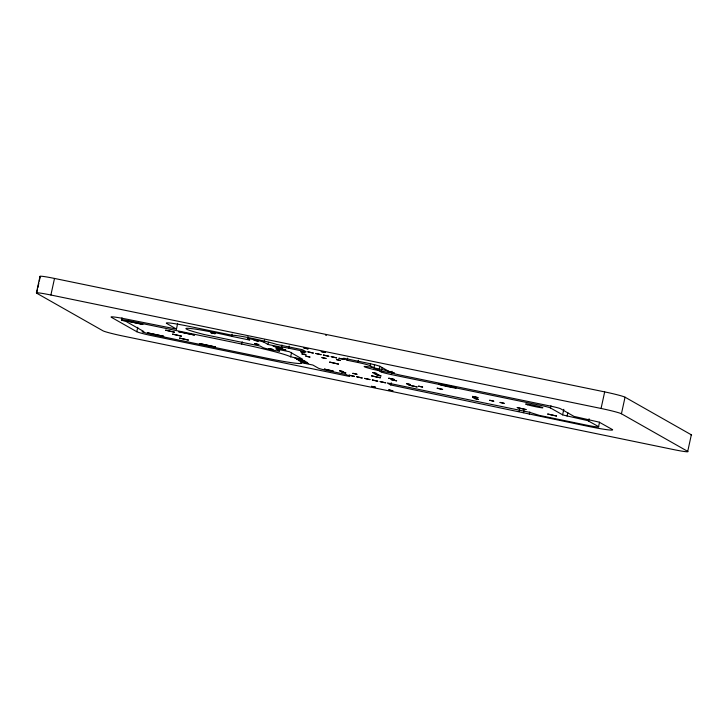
<?xml version="1.0" encoding="UTF-8"?>
<svg xmlns="http://www.w3.org/2000/svg" width="728" height="728" viewBox="0 0 728 728"><rect width="100%" height="100%" fill="white"/><g stroke="black" fill="none" stroke-linecap="round" stroke-linejoin="round"><path stroke-width="1.09" d="M36.4 292.92L40.013 276.34M36.91 292.083L37.392 289.871M37.874 287.66L38.83 283.247M39.312 281.035L40.277 276.613A17.982 1.065 12.3 0 1 54.509 278.442L604.677 391.892A17.982 1.065 12.3 0 1 625.043 397.197L691.336 434.816L687.723 451.387A17.982 1.065 12.3 0 1 673.491 449.558L123.323 336.109A17.982 1.065 12.3 0 1 102.957 330.803L36.664 293.184A17.982 1.065 12.3 0 1 50.896 295.013L601.064 408.463A17.982 1.065 12.3 0 1 621.43 413.777L687.723 451.387M50.896 295.013L54.509 278.442M248.002 336.627L247.52 338.839A8.636 0.51 12.3 0 1 254.354 339.721A8.636 0.51 12.3 0 1 264.127 342.269L268.031 344.481L281.518 347.256A8.836 0.528 12.3 0 1 288.688 348.202L306.188 351.806L302.566 349.749L276.54 344.38A24.252 1.438 12.3 0 0 251.888 338.32A24.252 1.438 12.3 0 0 232.687 335.344L189.162 326.362A28.319 1.684 12.3 0 0 166.748 323.487L176.494 329.101L128.219 319.474A21.239 1.256 12.3 0 0 111.402 317.317L136.782 331.713A14.16 0.837 12.3 0 0 152.816 335.89L349.677 376.485L346.082 374.447L328.583 370.843A8.991 0.537 12.3 0 1 318.4 368.186L312.876 365.046L300.764 362.553A43.161 2.557 12.3 0 1 266.612 358.167L155.756 335.308A11.866 0.701 12.3 0 1 142.315 331.804A13.969 0.828 12.3 0 1 143.889 331.577L126.153 321.512A13.832 0.819 12.3 0 1 121.521 320.011L122.004 317.799M136.782 331.713L137.747 327.291M176.476 329.02L177.623 323.45M279.898 348.73L279.416 350.942A8.636 0.51 12.3 0 1 272.581 350.059A8.636 0.51 12.3 0 1 262.808 347.511L260.305 346.091L204.159 334.516A37.237 2.211 12.3 0 1 188.661 328.328A37.237 2.211 12.3 0 1 231.668 336.345L232.15 334.134M279.416 350.942L275.885 348.94L289.38 351.715L302.748 359.304L290.636 356.811A43.161 2.557 12.3 0 0 241.751 344.062L242.233 341.86M264.127 342.269L264.61 340.058M268.031 344.481L268.514 342.269M281.518 347.256L282 345.045M288.688 348.202L289.171 345.991M290.636 356.811L291.6 352.388M599.535 422.204L598.571 426.626L587.751 420.629L562.89 414.987L550.477 407.953A8.991 0.537 12.3 0 0 540.294 405.296L391.346 374.583A8.991 0.537 12.3 0 1 381.163 371.926L370.115 365.656A10.793 0.637 12.3 0 0 357.894 362.471L347.229 360.278L347.711 358.067M357.894 362.471L358.376 360.26M370.115 365.656L370.598 363.445M373.928 367.822L374.647 364.51M379.179 369.56L379.907 366.248M381.163 371.926L382.127 367.504M391.346 374.583L392.074 371.271M347.229 360.278L343.607 358.212L367.886 363.226A10.793 0.637 12.3 0 1 380.107 366.411L391.164 372.681A8.991 0.537 12.3 0 0 392.11 373.055L392.401 373.146A8.991 0.537 12.3 0 0 401.346 375.329L550.295 406.051A8.991 0.537 12.3 0 1 560.478 408.699L574.001 416.389L599.162 422.14L612.193 429.438A30.23 1.793 12.3 0 1 588.27 426.362L390.754 384.966L391.227 382.755M519.164 411.447L519.646 409.236M523.55 412.685L524.033 410.474M550.477 407.953L550.96 405.742M562.608 414.833L563.818 409.309M588.597 420.966L589.079 418.764M601.064 408.463L604.677 391.892M621.43 413.777L625.043 397.197M567.039 416.079L567.822 412.776M529.32 414.205L529.847 412.012M325.507 335.098L326.49 335.28M231.668 336.345L249.668 340.058L247.52 338.839M241.751 344.062L130.894 321.203A11.921 0.71 12.3 0 0 121.521 320.011M390.754 384.966L387.123 382.91L529.393 412.248L539.494 415.424L585.849 424.997A16.071 0.956 12.3 0 0 598.571 426.626M691.336 434.816A17.982 1.065 12.3 0 1 691.19 435.208M126.772 321.012L142.797 324.415L126.772 321.012M147.648 332.86L163.673 336.263L147.648 332.86M178.533 331.686L194.558 335.089L178.606 331.677M199.417 343.534L215.442 346.938L199.417 343.534M165.656 330.212L174.447 332.168L165.656 330.212M172.609 334.152L181.399 336.109L172.609 334.152M179.561 338.101L188.352 340.058L179.561 338.101M211.002 332.805L215.051 333.706L211.002 332.805M254.09 340.222L258.14 341.123L254.09 340.222M254.755 343.671L258.804 344.572L254.755 343.671M273.246 346.264L282.719 348.375L273.246 346.264M268.823 348.576L272.873 349.476L268.823 348.576M276.276 347.993L285.758 350.095L276.276 347.993M303.967 348.02L308.017 348.921L303.967 348.02M300.864 351.833L304.914 352.734L300.864 351.833M301.883 353.899L305.933 354.8L301.883 353.899M295.095 358.231L301.856 359.732L295.095 358.231M307.853 351.842L313.258 353.044L307.853 351.842M296.533 359.314L304.996 361.206L296.533 359.314M305.869 356.156L309.919 357.057L305.869 356.156M298.707 360.551L307.171 362.435L298.707 360.551M315.634 353.444L321.039 354.654L315.634 353.444M321.266 351.588L325.316 352.489L321.266 351.588M301.811 362.044L308.572 363.545L301.811 362.044M323.423 355.055L328.829 356.256L323.423 355.055M321.958 357.603L326.007 358.504L321.958 357.603M331.204 356.656L336.609 357.858L331.204 356.656M329.666 362.107L338.447 364.064L329.666 362.107M338.993 358.267L344.399 359.468L338.993 358.267M336.5 359.605L340.549 360.506L336.5 359.605M324.388 369.114L333.169 371.071L324.388 369.114M339.585 370.807L343.634 371.708L339.585 370.807M341.732 372.026L345.782 372.927L341.732 372.026M348.976 375.175L354.381 376.385L348.976 375.175M352.88 373.337L356.929 374.238L352.88 373.337M356.756 376.786L362.162 377.987L356.756 376.786M372.609 372.59L376.658 373.491L372.609 372.59M364.546 378.387L369.951 379.588L364.546 378.387M374.756 373.81L378.806 374.711L374.756 373.81M371.462 375.83L380.253 377.786L371.462 375.83M376.904 375.029L380.953 375.93L376.904 375.029M372.327 379.989L377.732 381.199L372.327 379.989M394.094 372.882L388.943 372.645L374.065 369.578A15.461 0.919 12.3 0 1 369.496 366.985L384.375 370.051L394.094 372.882M380.116 381.599L385.522 382.801L380.116 381.599M371.48 386.331L375.53 387.232L371.48 386.331M388.77 378.232L394.176 379.434L388.77 378.232M391.227 379.625L396.633 380.826L391.227 379.625M388.788 389.899L392.829 390.8L388.788 389.899M406.452 383.674L410.501 384.575L406.452 383.674M408.954 385.121L417.08 386.932L408.954 385.121M418.564 386.168L422.613 387.069L418.564 386.168M437.209 388.224L442.615 389.425L437.209 388.224M456.065 387.833L455.673 388.024A8.991 0.537 12.3 0 1 440.695 384.939L438.766 384.266A8.991 0.537 12.3 0 1 445.882 385.176A8.991 0.537 12.3 0 1 456.065 387.833M472.536 396.396L477.941 397.597L472.536 396.396M472.499 397.406L476.549 398.307L472.499 397.406M474.347 398.453L478.387 399.354L474.347 398.453M489.689 400.282L493.739 401.183L489.689 400.282M500.072 402.429L504.122 403.33L500.072 402.429M517.226 407.607L526.016 409.564L517.226 407.607M547.738 414.059L556.529 416.016L547.738 414.059M527.445 404.759A8.991 0.537 12.3 0 0 542.433 407.853A8.991 0.537 12.3 0 0 532.632 405.005A8.991 0.537 12.3 0 0 527.445 404.759"/></g></svg>
